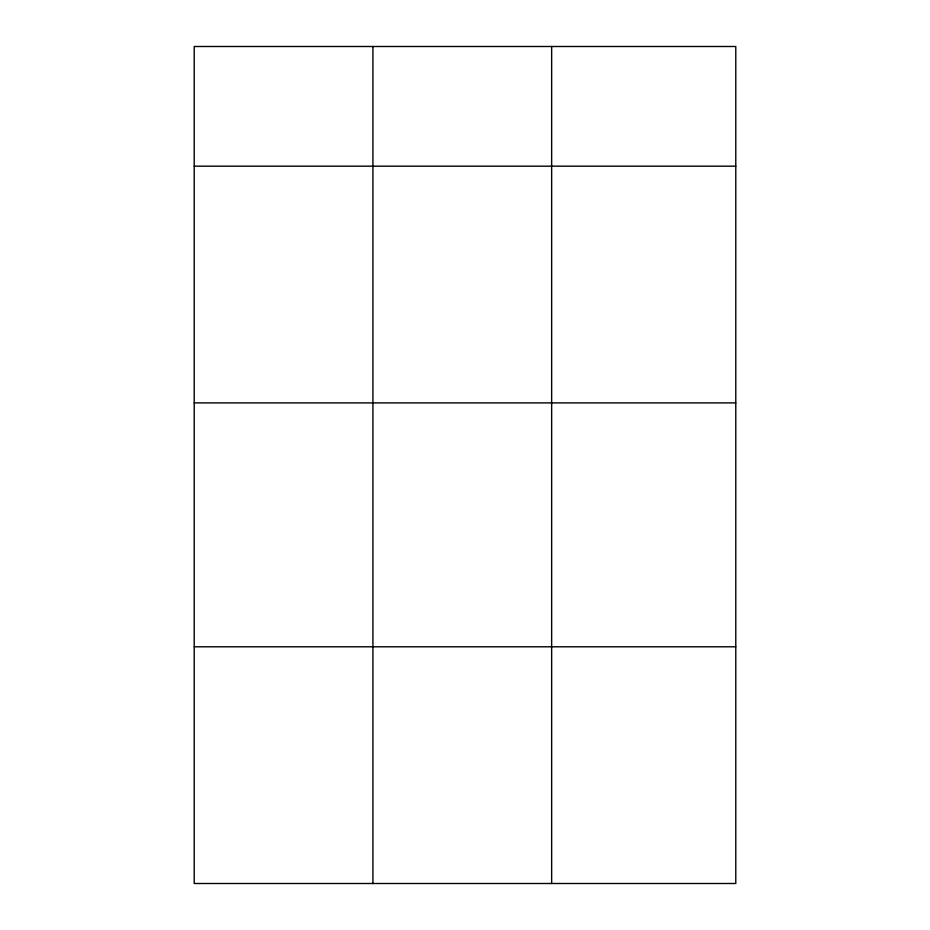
<?xml version="1.0" encoding="UTF-8"?>
<svg xmlns="http://www.w3.org/2000/svg" width="930" height="930" viewBox="0 0 930 930"><rect width="100%" height="100%" fill="white"/><g stroke="black" fill="none" stroke-linecap="round" stroke-linejoin="round"><path stroke-width="1.4" d="M735.781 166.179L735.781 883.5L194.219 883.5L194.219 46.5L735.781 46.5L735.781 166.179L194.219 166.179M194.219 402.899L735.781 402.899M194.219 646.792L735.781 646.792M551.653 46.5L551.653 883.5M372.93 46.5L372.93 883.5"/></g></svg>
